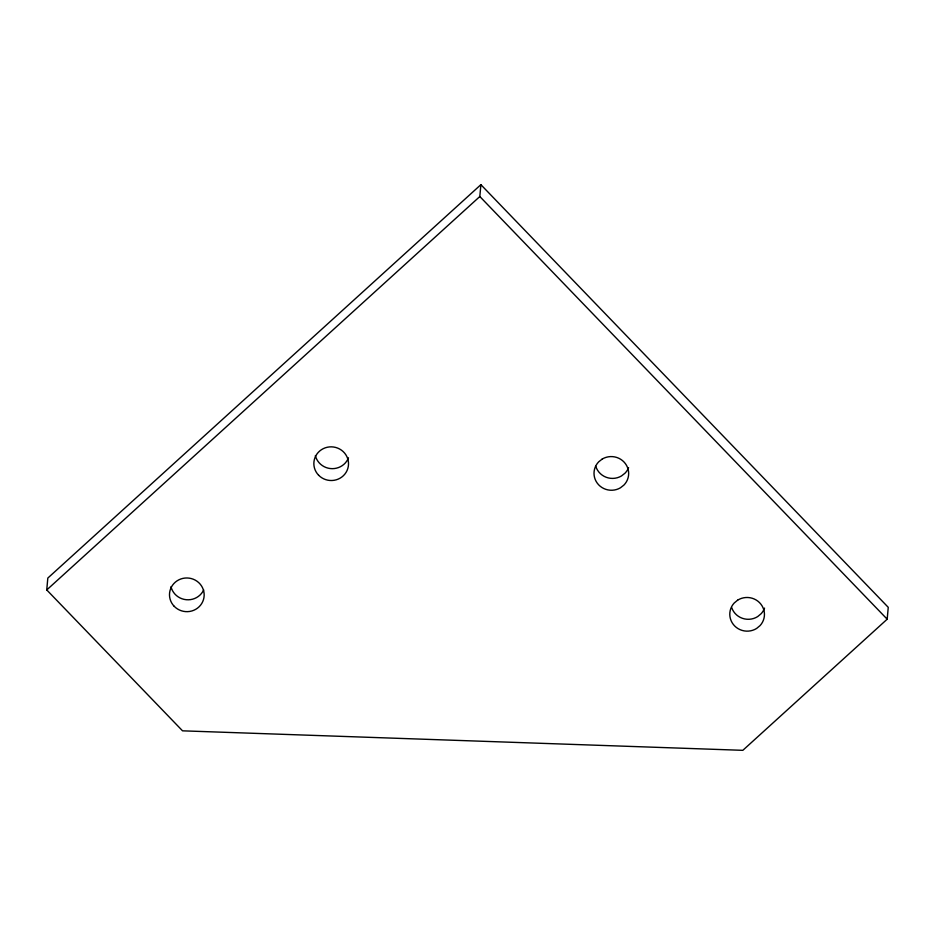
<?xml version="1.0" encoding="UTF-8"?>
<svg xmlns="http://www.w3.org/2000/svg" width="935" height="935" viewBox="0 0 935 935"><rect width="100%" height="100%" fill="white"/><g stroke="black" fill="none" stroke-linecap="round" stroke-linejoin="round"><path stroke-width="1.4" d="M46.75 589.938L47.814 578.075L480.882 184.674L888.25 607.329L887.186 619.192L742.834 750.326L182.535 730.831L46.75 589.938L479.819 196.525L480.882 184.674M479.819 196.525L887.186 619.192M764.549 608.089A17.344 16.842 5.1 0 1 761.113 613.734L757.689 616.586A17.344 16.842 5.1 0 1 731.708 607.656M628.589 467.664A17.344 16.842 5.1 0 1 624.989 473.203L621.471 475.962A17.344 16.842 5.1 0 1 595.77 466.296M348.486 457.799A17.344 16.842 5.1 0 1 315.364 455.59M203.69 589.95A17.344 16.842 5.1 0 1 171 586.724M737.61 600.188L734.174 603.04A17.344 16.842 5.1 0 0 756.625 628.449L760.062 625.597A17.344 16.842 5.1 0 0 737.61 600.188M602.233 459.038L598.727 461.796A17.344 16.842 5.1 0 0 620.419 487.813L623.926 485.066A17.344 16.842 5.1 0 0 602.233 459.038M318.555 475.155A17.344 16.842 5.1 0 0 347.785 468.622A17.344 16.842 5.1 0 0 327.203 447.269A17.344 16.842 5.1 0 0 318.555 475.155M174.19 606.289A17.344 16.842 5.1 0 0 203.433 599.756A17.344 16.842 5.1 0 0 182.851 578.403A17.344 16.842 5.1 0 0 174.19 606.289"/></g></svg>
